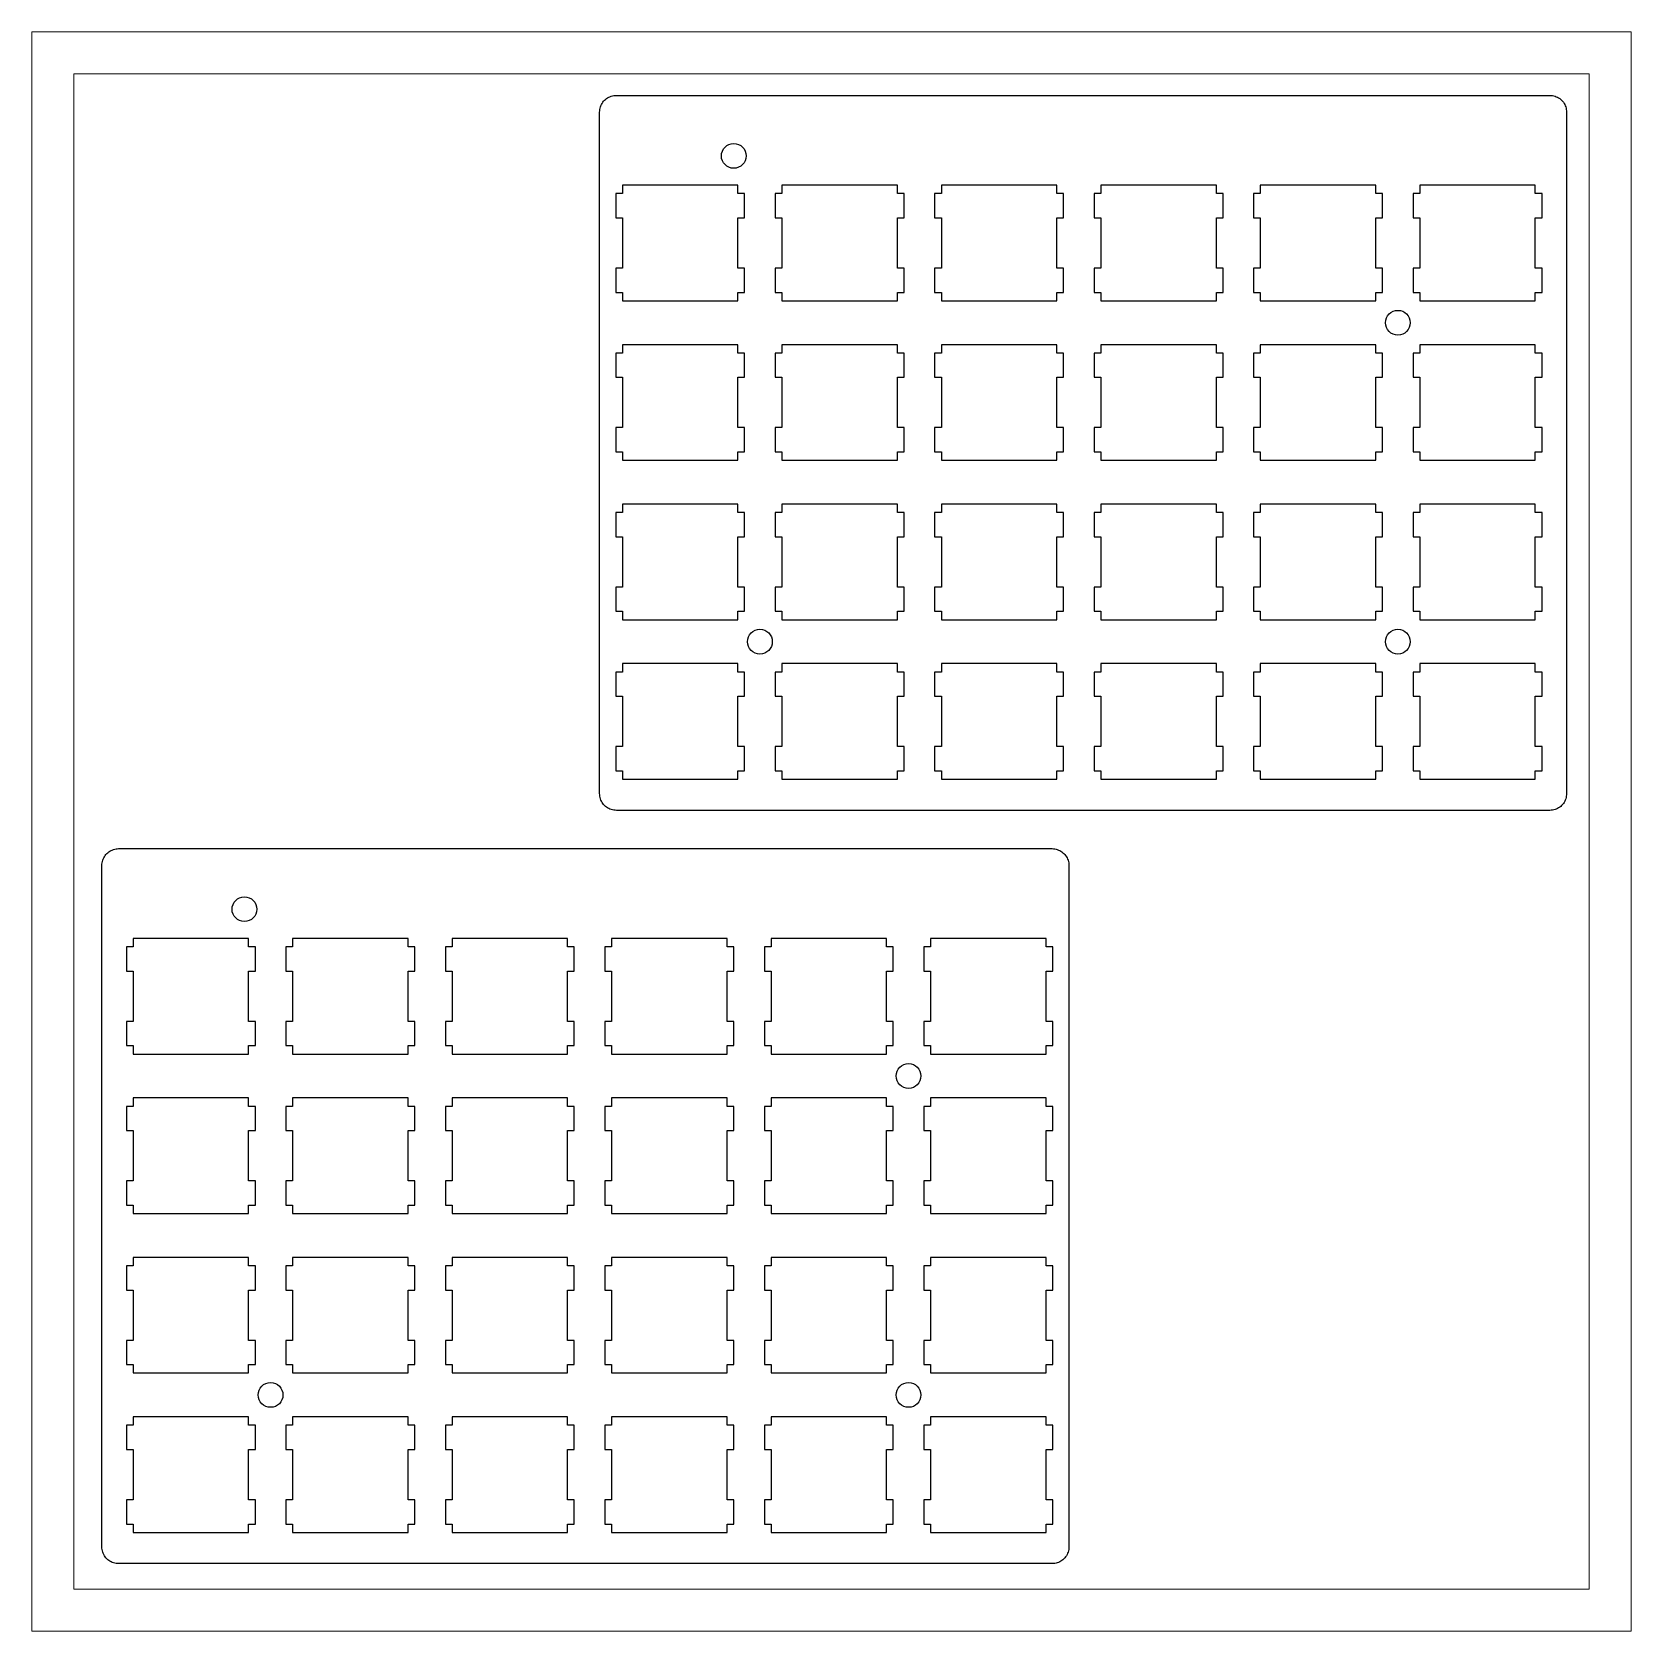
# Model space of a CAD drawing. Header units: millimetres. Extents: x -5 to 186, y -5 to 186.
import ezdxf

# ---------------------------------------------------------------- set-up
doc = ezdxf.new("R2010")
doc.units = ezdxf.units.MM
doc.header["$MEASUREMENT"] = 0
doc.layers.get('0').update_dxf_attribs({"color": 30, "lineweight": 0, "true_color": 0xf6921e})
doc.layers.add('Cutting lines', color=5, linetype='Continuous')

msp = doc.modelspace()

# ---------------------------------------------------------------- linework, layer by layer
at = {"lineweight": 0}
for points in [[(-5, -5), (186, -5), (186, 186), (-5, 186)], [(0, 0), (181, 0), (181, 181), (0, 181)]]:
    msp.add_lwpolyline(points, close=True, dxfattribs=at)
at = {"layer": 'Cutting lines', "color": 5}
for p, q in [((63.18, 177.6), (63.28, 177.72)), ((63.28, 177.72), (63.39, 177.84)), ((63.39, 177.84), (63.5, 177.94)), ((63.5, 177.94), (63.62, 178.04)), ((63.62, 178.04), (63.75, 178.13)), ((63.75, 178.13), (63.89, 178.2)), ((63.89, 178.2), (64.03, 178.27)), ((64.03, 178.27), (64.18, 178.33)), ((64.18, 178.33), (64.33, 178.37)), ((64.33, 178.37), (64.49, 178.4)), ((64.49, 178.4), (64.64, 178.42)), ((64.64, 178.42), (64.8, 178.42)), ((64.8, 178.42), (176.3, 178.42)), ((176.3, 178.42), (176.46, 178.42)), ((176.46, 178.42), (176.61, 178.4)), ((176.61, 178.4), (176.77, 178.37)), ((176.77, 178.37), (176.92, 178.33)), ((176.92, 178.33), (177.06, 178.27)), ((177.06, 178.27), (177.21, 178.2)), ((177.21, 178.2), (177.34, 178.13)), ((177.34, 178.13), (177.48, 178.04)), ((177.48, 178.04), (177.6, 177.94)), ((177.6, 177.94), (177.71, 177.84)), ((177.71, 177.84), (177.82, 177.72)), ((177.82, 177.72), (177.92, 177.6)), ((62.8, 176.42), (62.81, 176.58)), ((62.8, 95.02), (62.8, 176.42)), ((62.81, 176.58), (62.82, 176.74)), ((62.82, 176.74), (62.85, 176.89)), ((62.85, 176.89), (62.9, 177.04)), ((62.9, 177.04), (62.95, 177.19)), ((62.95, 177.19), (63.02, 177.33)), ((63.02, 177.33), (63.09, 177.47)), ((63.09, 177.47), (63.18, 177.6)), ((177.92, 177.6), (178, 177.47)), ((178, 177.47), (178.08, 177.33)), ((178.08, 177.33), (178.15, 177.19)), ((178.15, 177.19), (178.2, 177.04)), ((178.2, 177.04), (178.24, 176.89)), ((178.24, 176.89), (178.27, 176.74)), ((178.27, 176.74), (178.29, 176.58)), ((178.29, 176.58), (178.3, 176.42)), ((178.3, 176.42), (178.3, 95.02)), ((65.52, 166.7), (64.72, 166.7)), ((64.72, 166.7), (64.72, 163.8)), ((65.52, 167.7), (65.52, 166.7)), ((79.33, 167.7), (65.52, 167.7)), ((79.33, 166.7), (79.33, 167.7)), ((80.12, 166.7), (79.33, 166.7)), ((80.12, 163.8), (80.12, 166.7)), ((84.57, 166.7), (83.77, 166.7)), ((83.77, 166.7), (83.77, 163.8)), ((84.57, 167.7), (84.57, 166.7)), ((98.37, 167.7), (84.57, 167.7)), ((98.37, 166.7), (98.37, 167.7)), ((99.17, 166.7), (98.37, 166.7)), ((99.17, 163.8), (99.17, 166.7)), ((103.62, 166.7), (102.82, 166.7)), ((102.82, 166.7), (102.82, 163.8)), ((103.62, 167.7), (103.62, 166.7)), ((117.42, 167.7), (103.62, 167.7)), ((117.42, 166.7), (117.42, 167.7)), ((118.22, 166.7), (117.42, 166.7)), ((118.22, 163.8), (118.22, 166.7)), ((122.67, 166.7), (121.87, 166.7)), ((121.87, 166.7), (121.87, 163.8)), ((122.67, 167.7), (122.67, 166.7)), ((136.47, 167.7), (122.67, 167.7)), ((136.47, 166.7), (136.47, 167.7)), ((137.27, 166.7), (136.47, 166.7)), ((137.27, 163.8), (137.27, 166.7)), ((141.72, 166.7), (140.92, 166.7)), ((140.92, 166.7), (140.92, 163.8)), ((141.72, 167.7), (141.72, 166.7)), ((155.52, 167.7), (141.72, 167.7)), ((155.52, 166.7), (155.52, 167.7)), ((156.32, 166.7), (155.52, 166.7)), ((156.32, 163.8), (156.32, 166.7)), ((160.77, 166.7), (159.97, 166.7)), ((159.97, 166.7), (159.97, 163.8)), ((160.77, 167.7), (160.77, 166.7)), ((174.57, 167.7), (160.77, 167.7)), ((174.57, 166.7), (174.57, 167.7)), ((175.37, 166.7), (174.57, 166.7)), ((175.37, 163.8), (175.37, 166.7)), ((64.72, 163.8), (65.52, 163.8)), ((65.52, 163.8), (65.52, 157.8)), ((79.33, 157.8), (79.33, 163.8)), ((79.33, 163.8), (80.12, 163.8)), ((83.77, 163.8), (84.57, 163.8)), ((84.57, 163.8), (84.57, 157.8)), ((98.37, 157.8), (98.37, 163.8)), ((98.37, 163.8), (99.17, 163.8)), ((102.82, 163.8), (103.62, 163.8)), ((103.62, 163.8), (103.62, 157.8)), ((117.42, 157.8), (117.42, 163.8)), ((117.42, 163.8), (118.22, 163.8)), ((121.87, 163.8), (122.67, 163.8)), ((122.67, 163.8), (122.67, 157.8)), ((136.47, 157.8), (136.47, 163.8)), ((136.47, 163.8), (137.27, 163.8)), ((140.92, 163.8), (141.72, 163.8)), ((141.72, 163.8), (141.72, 157.8)), ((155.52, 157.8), (155.52, 163.8)), ((155.52, 163.8), (156.32, 163.8)), ((159.97, 163.8), (160.77, 163.8)), ((160.77, 163.8), (160.77, 157.8)), ((174.57, 157.8), (174.57, 163.8)), ((174.57, 163.8), (175.37, 163.8)), ((65.52, 157.8), (64.72, 157.8)), ((64.72, 157.8), (64.72, 154.9)), ((80.12, 157.8), (79.33, 157.8)), ((80.12, 154.9), (80.12, 157.8)), ((84.57, 157.8), (83.77, 157.8)), ((83.77, 157.8), (83.77, 154.9)), ((99.17, 157.8), (98.37, 157.8)), ((99.17, 154.9), (99.17, 157.8)), ((103.62, 157.8), (102.82, 157.8)), ((102.82, 157.8), (102.82, 154.9)), ((118.22, 157.8), (117.42, 157.8)), ((118.22, 154.9), (118.22, 157.8)), ((122.67, 157.8), (121.87, 157.8)), ((121.87, 157.8), (121.87, 154.9)), ((137.27, 157.8), (136.47, 157.8)), ((137.27, 154.9), (137.27, 157.8)), ((141.72, 157.8), (140.92, 157.8)), ((140.92, 157.8), (140.92, 154.9)), ((156.32, 157.8), (155.52, 157.8)), ((156.32, 154.9), (156.32, 157.8)), ((160.77, 157.8), (159.97, 157.8)), ((159.97, 157.8), (159.97, 154.9)), ((175.37, 157.8), (174.57, 157.8)), ((175.37, 154.9), (175.37, 157.8)), ((64.72, 154.9), (65.52, 154.9)), ((65.52, 154.9), (65.52, 153.9)), ((79.33, 153.9), (79.33, 154.9)), ((79.33, 154.9), (80.12, 154.9)), ((83.77, 154.9), (84.57, 154.9)), ((84.57, 154.9), (84.57, 153.9)), ((98.37, 153.9), (98.37, 154.9)), ((98.37, 154.9), (99.17, 154.9)), ((102.82, 154.9), (103.62, 154.9)), ((103.62, 154.9), (103.62, 153.9)), ((117.42, 153.9), (117.42, 154.9)), ((117.42, 154.9), (118.22, 154.9)), ((121.87, 154.9), (122.67, 154.9)), ((122.67, 154.9), (122.67, 153.9)), ((136.47, 153.9), (136.47, 154.9)), ((136.47, 154.9), (137.27, 154.9)), ((140.92, 154.9), (141.72, 154.9)), ((141.72, 154.9), (141.72, 153.9)), ((155.52, 153.9), (155.52, 154.9)), ((155.52, 154.9), (156.32, 154.9)), ((159.97, 154.9), (160.77, 154.9)), ((160.77, 154.9), (160.77, 153.9)), ((174.57, 153.9), (174.57, 154.9)), ((174.57, 154.9), (175.37, 154.9)), ((65.52, 153.9), (79.33, 153.9)), ((84.57, 153.9), (98.37, 153.9)), ((103.62, 153.9), (117.42, 153.9)), ((122.67, 153.9), (136.47, 153.9)), ((141.72, 153.9), (155.52, 153.9)), ((160.77, 153.9), (174.57, 153.9)), ((65.52, 147.65), (64.72, 147.65)), ((64.72, 147.65), (64.72, 144.75)), ((65.52, 148.65), (65.52, 147.65)), ((79.33, 148.65), (65.52, 148.65)), ((79.33, 147.65), (79.33, 148.65)), ((80.12, 147.65), (79.33, 147.65)), ((80.12, 144.75), (80.12, 147.65)), ((84.57, 147.65), (83.77, 147.65)), ((83.77, 147.65), (83.77, 144.75)), ((84.57, 148.65), (84.57, 147.65)), ((98.37, 148.65), (84.57, 148.65)), ((98.37, 147.65), (98.37, 148.65)), ((99.17, 147.65), (98.37, 147.65)), ((99.17, 144.75), (99.17, 147.65)), ((103.62, 147.65), (102.82, 147.65)), ((102.82, 147.65), (102.82, 144.75)), ((103.62, 148.65), (103.62, 147.65)), ((117.42, 148.65), (103.62, 148.65)), ((117.42, 147.65), (117.42, 148.65)), ((118.22, 147.65), (117.42, 147.65)), ((118.22, 144.75), (118.22, 147.65)), ((122.67, 147.65), (121.87, 147.65)), ((121.87, 147.65), (121.87, 144.75)), ((122.67, 148.65), (122.67, 147.65)), ((136.47, 148.65), (122.67, 148.65)), ((136.47, 147.65), (136.47, 148.65)), ((137.27, 147.65), (136.47, 147.65)), ((137.27, 144.75), (137.27, 147.65)), ((141.72, 147.65), (140.92, 147.65)), ((140.92, 147.65), (140.92, 144.75)), ((141.72, 148.65), (141.72, 147.65)), ((155.52, 148.65), (141.72, 148.65)), ((155.52, 147.65), (155.52, 148.65)), ((156.32, 147.65), (155.52, 147.65)), ((156.32, 144.75), (156.32, 147.65)), ((160.77, 147.65), (159.97, 147.65)), ((159.97, 147.65), (159.97, 144.75)), ((160.77, 148.65), (160.77, 147.65)), ((174.57, 148.65), (160.77, 148.65)), ((174.57, 147.65), (174.57, 148.65)), ((175.37, 147.65), (174.57, 147.65)), ((175.37, 144.75), (175.37, 147.65)), ((64.72, 144.75), (65.52, 144.75)), ((65.52, 144.75), (65.52, 138.75)), ((79.33, 138.75), (79.33, 144.75)), ((79.33, 144.75), (80.12, 144.75)), ((83.77, 144.75), (84.57, 144.75)), ((84.57, 144.75), (84.57, 138.75)), ((98.37, 138.75), (98.37, 144.75)), ((98.37, 144.75), (99.17, 144.75)), ((102.82, 144.75), (103.62, 144.75)), ((103.62, 144.75), (103.62, 138.75)), ((117.42, 138.75), (117.42, 144.75)), ((117.42, 144.75), (118.22, 144.75)), ((121.87, 144.75), (122.67, 144.75)), ((122.67, 144.75), (122.67, 138.75)), ((136.47, 138.75), (136.47, 144.75)), ((136.47, 144.75), (137.27, 144.75)), ((140.92, 144.75), (141.72, 144.75)), ((141.72, 144.75), (141.72, 138.75)), ((155.52, 138.75), (155.52, 144.75)), ((155.52, 144.75), (156.32, 144.75)), ((159.97, 144.75), (160.77, 144.75)), ((160.77, 144.75), (160.77, 138.75)), ((174.57, 138.75), (174.57, 144.75)), ((174.57, 144.75), (175.37, 144.75)), ((65.52, 138.75), (64.72, 138.75)), ((64.72, 138.75), (64.72, 135.85)), ((80.12, 138.75), (79.33, 138.75)), ((80.12, 135.85), (80.12, 138.75)), ((84.57, 138.75), (83.77, 138.75)), ((83.77, 138.75), (83.77, 135.85)), ((99.17, 138.75), (98.37, 138.75)), ((99.17, 135.85), (99.17, 138.75)), ((103.62, 138.75), (102.82, 138.75)), ((102.82, 138.75), (102.82, 135.85)), ((118.22, 138.75), (117.42, 138.75)), ((118.22, 135.85), (118.22, 138.75)), ((122.67, 138.75), (121.87, 138.75)), ((121.87, 138.75), (121.87, 135.85)), ((137.27, 138.75), (136.47, 138.75)), ((137.27, 135.85), (137.27, 138.75)), ((141.72, 138.75), (140.92, 138.75)), ((140.92, 138.75), (140.92, 135.85)), ((156.32, 138.75), (155.52, 138.75)), ((156.32, 135.85), (156.32, 138.75)), ((160.77, 138.75), (159.97, 138.75)), ((159.97, 138.75), (159.97, 135.85)), ((175.37, 138.75), (174.57, 138.75)), ((175.37, 135.85), (175.37, 138.75)), ((64.72, 135.85), (65.52, 135.85)), ((65.52, 135.85), (65.52, 134.85)), ((79.33, 134.85), (79.33, 135.85)), ((79.33, 135.85), (80.12, 135.85)), ((83.77, 135.85), (84.57, 135.85)), ((84.57, 135.85), (84.57, 134.85)), ((98.37, 134.85), (98.37, 135.85)), ((98.37, 135.85), (99.17, 135.85)), ((102.82, 135.85), (103.62, 135.85)), ((103.62, 135.85), (103.62, 134.85)), ((117.42, 134.85), (117.42, 135.85)), ((117.42, 135.85), (118.22, 135.85)), ((121.87, 135.85), (122.67, 135.85)), ((122.67, 135.85), (122.67, 134.85)), ((136.47, 134.85), (136.47, 135.85)), ((136.47, 135.85), (137.27, 135.85)), ((140.92, 135.85), (141.72, 135.85)), ((141.72, 135.85), (141.72, 134.85)), ((155.52, 134.85), (155.52, 135.85)), ((155.52, 135.85), (156.32, 135.85)), ((159.97, 135.85), (160.77, 135.85)), ((160.77, 135.85), (160.77, 134.85)), ((174.57, 134.85), (174.57, 135.85)), ((174.57, 135.85), (175.37, 135.85)), ((65.52, 134.85), (79.33, 134.85)), ((84.57, 134.85), (98.37, 134.85)), ((103.62, 134.85), (117.42, 134.85)), ((122.67, 134.85), (136.47, 134.85)), ((141.72, 134.85), (155.52, 134.85)), ((160.77, 134.85), (174.57, 134.85)), ((65.52, 128.6), (64.72, 128.6)), ((64.72, 128.6), (64.72, 125.7)), ((65.52, 129.6), (65.52, 128.6)), ((79.33, 129.6), (65.52, 129.6)), ((79.33, 128.6), (79.33, 129.6)), ((80.12, 128.6), (79.33, 128.6)), ((80.12, 125.7), (80.12, 128.6)), ((84.57, 128.6), (83.77, 128.6)), ((83.77, 128.6), (83.77, 125.7)), ((84.57, 129.6), (84.57, 128.6)), ((98.37, 129.6), (84.57, 129.6)), ((98.37, 128.6), (98.37, 129.6)), ((99.17, 128.6), (98.37, 128.6)), ((99.17, 125.7), (99.17, 128.6)), ((103.62, 128.6), (102.82, 128.6)), ((102.82, 128.6), (102.82, 125.7)), ((103.62, 129.6), (103.62, 128.6)), ((117.42, 129.6), (103.62, 129.6)), ((117.42, 128.6), (117.42, 129.6)), ((118.22, 128.6), (117.42, 128.6)), ((118.22, 125.7), (118.22, 128.6)), ((122.67, 128.6), (121.87, 128.6)), ((121.87, 128.6), (121.87, 125.7)), ((122.67, 129.6), (122.67, 128.6)), ((136.47, 129.6), (122.67, 129.6)), ((136.47, 128.6), (136.47, 129.6)), ((137.27, 128.6), (136.47, 128.6)), ((137.27, 125.7), (137.27, 128.6)), ((141.72, 128.6), (140.92, 128.6)), ((140.92, 128.6), (140.92, 125.7)), ((141.72, 129.6), (141.72, 128.6)), ((155.52, 129.6), (141.72, 129.6)), ((155.52, 128.6), (155.52, 129.6)), ((156.32, 128.6), (155.52, 128.6)), ((156.32, 125.7), (156.32, 128.6)), ((160.77, 128.6), (159.97, 128.6)), ((159.97, 128.6), (159.97, 125.7)), ((160.77, 129.6), (160.77, 128.6)), ((174.57, 129.6), (160.77, 129.6)), ((174.57, 128.6), (174.57, 129.6)), ((175.37, 128.6), (174.57, 128.6)), ((175.37, 125.7), (175.37, 128.6)), ((64.72, 125.7), (65.52, 125.7)), ((65.52, 125.7), (65.52, 119.7)), ((79.33, 119.7), (79.33, 125.7)), ((79.33, 125.7), (80.12, 125.7)), ((83.77, 125.7), (84.57, 125.7)), ((84.57, 125.7), (84.57, 119.7)), ((98.37, 119.7), (98.37, 125.7)), ((98.37, 125.7), (99.17, 125.7)), ((102.82, 125.7), (103.62, 125.7)), ((103.62, 125.7), (103.62, 119.7)), ((117.42, 119.7), (117.42, 125.7)), ((117.42, 125.7), (118.22, 125.7)), ((121.87, 125.7), (122.67, 125.7)), ((122.67, 125.7), (122.67, 119.7)), ((136.47, 119.7), (136.47, 125.7)), ((136.47, 125.7), (137.27, 125.7)), ((140.92, 125.7), (141.72, 125.7)), ((141.72, 125.7), (141.72, 119.7)), ((155.52, 119.7), (155.52, 125.7)), ((155.52, 125.7), (156.32, 125.7)), ((159.97, 125.7), (160.77, 125.7)), ((160.77, 125.7), (160.77, 119.7)), ((174.57, 119.7), (174.57, 125.7)), ((174.57, 125.7), (175.37, 125.7)), ((65.52, 119.7), (64.72, 119.7)), ((64.72, 119.7), (64.72, 116.8)), ((80.12, 119.7), (79.33, 119.7)), ((80.12, 116.8), (80.12, 119.7)), ((84.57, 119.7), (83.77, 119.7)), ((83.77, 119.7), (83.77, 116.8)), ((99.17, 119.7), (98.37, 119.7)), ((99.17, 116.8), (99.17, 119.7)), ((103.62, 119.7), (102.82, 119.7)), ((102.82, 119.7), (102.82, 116.8)), ((118.22, 119.7), (117.42, 119.7)), ((118.22, 116.8), (118.22, 119.7)), ((122.67, 119.7), (121.87, 119.7)), ((121.87, 119.7), (121.87, 116.8)), ((137.27, 119.7), (136.47, 119.7)), ((137.27, 116.8), (137.27, 119.7)), ((141.72, 119.7), (140.92, 119.7)), ((140.92, 119.7), (140.92, 116.8)), ((156.32, 119.7), (155.52, 119.7)), ((156.32, 116.8), (156.32, 119.7)), ((160.77, 119.7), (159.97, 119.7)), ((159.97, 119.7), (159.97, 116.8)), ((175.37, 119.7), (174.57, 119.7)), ((175.37, 116.8), (175.37, 119.7)), ((64.72, 116.8), (65.52, 116.8)), ((65.52, 116.8), (65.52, 115.8)), ((79.33, 115.8), (79.33, 116.8)), ((79.33, 116.8), (80.12, 116.8)), ((83.77, 116.8), (84.57, 116.8)), ((84.57, 116.8), (84.57, 115.8)), ((98.37, 115.8), (98.37, 116.8)), ((98.37, 116.8), (99.17, 116.8)), ((102.82, 116.8), (103.62, 116.8)), ((103.62, 116.8), (103.62, 115.8)), ((117.42, 115.8), (117.42, 116.8)), ((117.42, 116.8), (118.22, 116.8)), ((121.87, 116.8), (122.67, 116.8)), ((122.67, 116.8), (122.67, 115.8)), ((136.47, 115.8), (136.47, 116.8)), ((136.47, 116.8), (137.27, 116.8)), ((140.92, 116.8), (141.72, 116.8)), ((141.72, 116.8), (141.72, 115.8)), ((155.52, 115.8), (155.52, 116.8)), ((155.52, 116.8), (156.32, 116.8)), ((159.97, 116.8), (160.77, 116.8)), ((160.77, 116.8), (160.77, 115.8)), ((174.57, 115.8), (174.57, 116.8)), ((174.57, 116.8), (175.37, 116.8)), ((65.52, 115.8), (79.33, 115.8)), ((84.57, 115.8), (98.37, 115.8)), ((103.62, 115.8), (117.42, 115.8)), ((122.67, 115.8), (136.47, 115.8)), ((141.72, 115.8), (155.52, 115.8)), ((160.77, 115.8), (174.57, 115.8)), ((65.52, 109.55), (64.72, 109.55)), ((64.72, 109.55), (64.72, 106.65)), ((65.52, 110.55), (65.52, 109.55)), ((79.33, 110.55), (65.52, 110.55)), ((79.33, 109.55), (79.33, 110.55)), ((80.12, 109.55), (79.33, 109.55)), ((80.12, 106.65), (80.12, 109.55)), ((84.57, 109.55), (83.77, 109.55)), ((83.77, 109.55), (83.77, 106.65)), ((84.57, 110.55), (84.57, 109.55)), ((98.37, 110.55), (84.57, 110.55)), ((98.37, 109.55), (98.37, 110.55)), ((99.17, 109.55), (98.37, 109.55)), ((99.17, 106.65), (99.17, 109.55)), ((103.62, 109.55), (102.82, 109.55)), ((102.82, 109.55), (102.82, 106.65)), ((103.62, 110.55), (103.62, 109.55)), ((117.42, 110.55), (103.62, 110.55)), ((117.42, 109.55), (117.42, 110.55)), ((118.22, 109.55), (117.42, 109.55)), ((118.22, 106.65), (118.22, 109.55)), ((122.67, 109.55), (121.87, 109.55)), ((121.87, 109.55), (121.87, 106.65)), ((122.67, 110.55), (122.67, 109.55)), ((136.47, 110.55), (122.67, 110.55)), ((136.47, 109.55), (136.47, 110.55)), ((137.27, 109.55), (136.47, 109.55)), ((137.27, 106.65), (137.27, 109.55)), ((141.72, 109.55), (140.92, 109.55)), ((140.92, 109.55), (140.92, 106.65)), ((141.72, 110.55), (141.72, 109.55)), ((155.52, 110.55), (141.72, 110.55)), ((155.52, 109.55), (155.52, 110.55)), ((156.32, 109.55), (155.52, 109.55)), ((156.32, 106.65), (156.32, 109.55)), ((160.77, 109.55), (159.97, 109.55)), ((159.97, 109.55), (159.97, 106.65)), ((160.77, 110.55), (160.77, 109.55)), ((174.57, 110.55), (160.77, 110.55)), ((174.57, 109.55), (174.57, 110.55)), ((175.37, 109.55), (174.57, 109.55)), ((175.37, 106.65), (175.37, 109.55)), ((64.72, 106.65), (65.52, 106.65)), ((65.52, 106.65), (65.52, 100.65)), ((79.33, 100.65), (79.33, 106.65)), ((79.33, 106.65), (80.12, 106.65)), ((83.77, 106.65), (84.57, 106.65)), ((84.57, 106.65), (84.57, 100.65)), ((98.37, 100.65), (98.37, 106.65)), ((98.37, 106.65), (99.17, 106.65)), ((102.82, 106.65), (103.62, 106.65)), ((103.62, 106.65), (103.62, 100.65)), ((117.42, 100.65), (117.42, 106.65)), ((117.42, 106.65), (118.22, 106.65)), ((121.87, 106.65), (122.67, 106.65)), ((122.67, 106.65), (122.67, 100.65)), ((136.47, 100.65), (136.47, 106.65)), ((136.47, 106.65), (137.27, 106.65)), ((140.92, 106.65), (141.72, 106.65)), ((141.72, 106.65), (141.72, 100.65)), ((155.52, 100.65), (155.52, 106.65)), ((155.52, 106.65), (156.32, 106.65)), ((159.97, 106.65), (160.77, 106.65)), ((160.77, 106.65), (160.77, 100.65)), ((174.57, 100.65), (174.57, 106.65)), ((174.57, 106.65), (175.37, 106.65)), ((65.52, 100.65), (64.72, 100.65)), ((64.72, 100.65), (64.72, 97.75)), ((80.12, 100.65), (79.33, 100.65)), ((80.12, 97.75), (80.12, 100.65)), ((84.57, 100.65), (83.77, 100.65)), ((83.77, 100.65), (83.77, 97.75)), ((99.17, 100.65), (98.37, 100.65)), ((99.17, 97.75), (99.17, 100.65)), ((103.62, 100.65), (102.82, 100.65)), ((102.82, 100.65), (102.82, 97.75)), ((118.22, 100.65), (117.42, 100.65)), ((118.22, 97.75), (118.22, 100.65)), ((122.67, 100.65), (121.87, 100.65)), ((121.87, 100.65), (121.87, 97.75)), ((137.27, 100.65), (136.47, 100.65)), ((137.27, 97.75), (137.27, 100.65)), ((141.72, 100.65), (140.92, 100.65)), ((140.92, 100.65), (140.92, 97.75)), ((156.32, 100.65), (155.52, 100.65)), ((156.32, 97.75), (156.32, 100.65)), ((160.77, 100.65), (159.97, 100.65)), ((159.97, 100.65), (159.97, 97.75)), ((175.37, 100.65), (174.57, 100.65)), ((175.37, 97.75), (175.37, 100.65)), ((64.72, 97.75), (65.52, 97.75)), ((65.52, 97.75), (65.52, 96.75)), ((79.33, 96.75), (79.33, 97.75)), ((79.33, 97.75), (80.12, 97.75)), ((83.77, 97.75), (84.57, 97.75)), ((84.57, 97.75), (84.57, 96.75)), ((98.37, 96.75), (98.37, 97.75)), ((98.37, 97.75), (99.17, 97.75)), ((102.82, 97.75), (103.62, 97.75)), ((103.62, 97.75), (103.62, 96.75)), ((117.42, 96.75), (117.42, 97.75)), ((117.42, 97.75), (118.22, 97.75)), ((121.87, 97.75), (122.67, 97.75)), ((122.67, 97.75), (122.67, 96.75)), ((136.47, 96.75), (136.47, 97.75)), ((136.47, 97.75), (137.27, 97.75)), ((140.92, 97.75), (141.72, 97.75)), ((141.72, 97.75), (141.72, 96.75)), ((155.52, 96.75), (155.52, 97.75)), ((155.52, 97.75), (156.32, 97.75)), ((159.97, 97.75), (160.77, 97.75)), ((160.77, 97.75), (160.77, 96.75)), ((174.57, 96.75), (174.57, 97.75)), ((174.57, 97.75), (175.37, 97.75)), ((65.52, 96.75), (79.33, 96.75)), ((84.57, 96.75), (98.37, 96.75)), ((103.62, 96.75), (117.42, 96.75)), ((122.67, 96.75), (136.47, 96.75)), ((141.72, 96.75), (155.52, 96.75)), ((160.77, 96.75), (174.57, 96.75)), ((62.81, 94.86), (62.8, 95.02)), ((62.82, 94.71), (62.81, 94.86)), ((62.85, 94.55), (62.82, 94.71)), ((62.9, 94.4), (62.85, 94.55)), ((62.95, 94.26), (62.9, 94.4)), ((63.02, 94.11), (62.95, 94.26)), ((63.09, 93.98), (63.02, 94.11)), ((63.18, 93.85), (63.09, 93.98)), ((63.28, 93.72), (63.18, 93.85)), ((63.39, 93.61), (63.28, 93.72)), ((63.5, 93.5), (63.39, 93.61)), ((177.71, 93.61), (177.6, 93.5)), ((177.82, 93.72), (177.71, 93.61)), ((177.92, 93.85), (177.82, 93.72)), ((178, 93.98), (177.92, 93.85)), ((178.08, 94.11), (178, 93.98)), ((178.15, 94.26), (178.08, 94.11)), ((178.2, 94.4), (178.15, 94.26)), ((178.24, 94.55), (178.2, 94.4)), ((178.27, 94.71), (178.24, 94.55)), ((178.29, 94.86), (178.27, 94.71)), ((178.3, 95.02), (178.29, 94.86)), ((63.62, 93.4), (63.5, 93.5)), ((63.75, 93.32), (63.62, 93.4)), ((63.89, 93.24), (63.75, 93.32)), ((64.03, 93.17), (63.89, 93.24)), ((64.18, 93.12), (64.03, 93.17)), ((64.33, 93.08), (64.18, 93.12)), ((64.49, 93.05), (64.33, 93.08)), ((64.64, 93.03), (64.49, 93.05)), ((64.8, 93.02), (64.64, 93.03)), ((176.3, 93.02), (64.8, 93.02)), ((176.46, 93.03), (176.3, 93.02)), ((176.61, 93.05), (176.46, 93.03)), ((176.77, 93.08), (176.61, 93.05)), ((176.92, 93.12), (176.77, 93.08)), ((177.06, 93.17), (176.92, 93.12)), ((177.21, 93.24), (177.06, 93.17)), ((177.34, 93.32), (177.21, 93.24)), ((177.48, 93.4), (177.34, 93.32)), ((177.6, 93.5), (177.48, 93.4)), ((3.94, 87.86), (4.05, 87.97)), ((4.05, 87.97), (4.18, 88.06)), ((4.18, 88.06), (4.31, 88.15)), ((4.31, 88.15), (4.44, 88.23)), ((4.44, 88.23), (4.59, 88.29)), ((4.59, 88.29), (4.73, 88.35)), ((4.73, 88.35), (4.88, 88.39)), ((4.88, 88.39), (5.04, 88.42)), ((5.04, 88.42), (5.19, 88.44)), ((5.19, 88.44), (5.35, 88.45)), ((5.35, 88.45), (116.85, 88.45)), ((116.85, 88.45), (117.01, 88.44)), ((117.01, 88.44), (117.17, 88.42)), ((117.17, 88.42), (117.32, 88.39)), ((117.32, 88.39), (117.47, 88.35)), ((117.47, 88.35), (117.62, 88.29)), ((117.62, 88.29), (117.76, 88.23)), ((117.76, 88.23), (117.9, 88.15)), ((117.9, 88.15), (118.03, 88.06)), ((118.03, 88.06), (118.15, 87.97)), ((118.15, 87.97), (118.27, 87.86)), ((3.35, 86.45), (3.36, 86.6)), ((3.35, 5.04), (3.35, 86.45)), ((3.36, 86.6), (3.38, 86.76)), ((3.38, 86.76), (3.41, 86.91)), ((3.41, 86.91), (3.45, 87.06)), ((3.45, 87.06), (3.5, 87.21)), ((3.5, 87.21), (3.57, 87.35)), ((3.57, 87.35), (3.65, 87.49)), ((3.65, 87.49), (3.73, 87.62)), ((3.73, 87.62), (3.83, 87.74)), ((3.83, 87.74), (3.94, 87.86)), ((118.27, 87.86), (118.37, 87.74)), ((118.37, 87.74), (118.47, 87.62)), ((118.47, 87.62), (118.56, 87.49)), ((118.56, 87.49), (118.63, 87.35)), ((118.63, 87.35), (118.7, 87.21)), ((118.7, 87.21), (118.75, 87.06)), ((118.75, 87.06), (118.8, 86.91)), ((118.8, 86.91), (118.83, 86.76)), ((118.83, 86.76), (118.85, 86.6)), ((118.85, 86.6), (118.85, 86.45)), ((118.85, 86.45), (118.85, 5.04)), ((7.08, 76.72), (6.28, 76.72)), ((6.28, 76.72), (6.28, 73.82)), ((7.08, 77.72), (7.08, 76.72)), ((20.88, 77.72), (7.08, 77.72)), ((20.88, 76.72), (20.88, 77.72)), ((21.68, 76.72), (20.88, 76.72)), ((21.68, 73.82), (21.68, 76.72)), ((26.13, 76.72), (25.33, 76.72)), ((25.33, 76.72), (25.33, 73.82)), ((26.13, 77.72), (26.13, 76.72)), ((39.93, 77.72), (26.13, 77.72)), ((39.93, 76.72), (39.93, 77.72)), ((40.73, 76.72), (39.93, 76.72)), ((40.73, 73.82), (40.73, 76.72)), ((45.18, 76.72), (44.38, 76.72)), ((44.38, 76.72), (44.38, 73.82)), ((45.18, 77.72), (45.18, 76.72)), ((58.98, 77.72), (45.18, 77.72)), ((58.98, 76.72), (58.98, 77.72)), ((59.78, 76.72), (58.98, 76.72)), ((59.78, 73.82), (59.78, 76.72)), ((64.23, 76.72), (63.43, 76.72)), ((63.43, 76.72), (63.43, 73.82)), ((64.23, 77.72), (64.23, 76.72)), ((78.03, 77.72), (64.23, 77.72)), ((78.03, 76.72), (78.03, 77.72)), ((78.83, 76.72), (78.03, 76.72)), ((78.83, 73.82), (78.83, 76.72)), ((83.28, 76.72), (82.48, 76.72)), ((82.48, 76.72), (82.48, 73.82)), ((83.28, 77.72), (83.28, 76.72)), ((97.08, 77.72), (83.28, 77.72)), ((97.08, 76.72), (97.08, 77.72)), ((97.88, 76.72), (97.08, 76.72)), ((97.88, 73.82), (97.88, 76.72)), ((102.33, 76.72), (101.53, 76.72)), ((101.53, 76.72), (101.53, 73.82)), ((102.33, 77.72), (102.33, 76.72)), ((116.13, 77.72), (102.33, 77.72)), ((116.13, 76.72), (116.13, 77.72)), ((116.93, 76.72), (116.13, 76.72)), ((116.93, 73.82), (116.93, 76.72)), ((6.28, 73.82), (7.08, 73.82)), ((7.08, 73.82), (7.08, 67.82)), ((20.88, 67.82), (20.88, 73.82)), ((20.88, 73.82), (21.68, 73.82)), ((25.33, 73.82), (26.13, 73.82)), ((26.13, 73.82), (26.13, 67.82)), ((39.93, 67.82), (39.93, 73.82)), ((39.93, 73.82), (40.73, 73.82)), ((44.38, 73.82), (45.18, 73.82)), ((45.18, 73.82), (45.18, 67.82)), ((58.98, 67.82), (58.98, 73.82)), ((58.98, 73.82), (59.78, 73.82)), ((63.43, 73.82), (64.23, 73.82)), ((64.23, 73.82), (64.23, 67.82)), ((78.03, 67.82), (78.03, 73.82)), ((78.03, 73.82), (78.83, 73.82)), ((82.48, 73.82), (83.28, 73.82)), ((83.28, 73.82), (83.28, 67.82)), ((97.08, 67.82), (97.08, 73.82)), ((97.08, 73.82), (97.88, 73.82)), ((101.53, 73.82), (102.33, 73.82)), ((102.33, 73.82), (102.33, 67.82)), ((116.13, 67.82), (116.13, 73.82)), ((116.13, 73.82), (116.93, 73.82)), ((7.08, 67.82), (6.28, 67.82)), ((6.28, 67.82), (6.28, 64.92)), ((21.68, 67.82), (20.88, 67.82)), ((21.68, 64.92), (21.68, 67.82)), ((26.13, 67.82), (25.33, 67.82)), ((25.33, 67.82), (25.33, 64.92)), ((40.73, 67.82), (39.93, 67.82)), ((40.73, 64.92), (40.73, 67.82)), ((45.18, 67.82), (44.38, 67.82)), ((44.38, 67.82), (44.38, 64.92)), ((59.78, 67.82), (58.98, 67.82)), ((59.78, 64.92), (59.78, 67.82)), ((64.23, 67.82), (63.43, 67.82)), ((63.43, 67.82), (63.43, 64.92)), ((78.83, 67.82), (78.03, 67.82)), ((78.83, 64.92), (78.83, 67.82)), ((83.28, 67.82), (82.48, 67.82)), ((82.48, 67.82), (82.48, 64.92)), ((97.88, 67.82), (97.08, 67.82)), ((97.88, 64.92), (97.88, 67.82)), ((102.33, 67.82), (101.53, 67.82)), ((101.53, 67.82), (101.53, 64.92)), ((116.93, 67.82), (116.13, 67.82)), ((116.93, 64.92), (116.93, 67.82)), ((6.28, 64.92), (7.08, 64.92)), ((7.08, 64.92), (7.08, 63.92)), ((7.08, 63.92), (20.88, 63.92)), ((20.88, 63.92), (20.88, 64.92)), ((20.88, 64.92), (21.68, 64.92)), ((25.33, 64.92), (26.13, 64.92)), ((26.13, 64.92), (26.13, 63.92)), ((26.13, 63.92), (39.93, 63.92)), ((39.93, 63.92), (39.93, 64.92)), ((39.93, 64.92), (40.73, 64.92)), ((44.38, 64.92), (45.18, 64.92)), ((45.18, 64.92), (45.18, 63.92)), ((45.18, 63.92), (58.98, 63.92)), ((58.98, 63.92), (58.98, 64.92)), ((58.98, 64.92), (59.78, 64.92)), ((63.43, 64.92), (64.23, 64.92)), ((64.23, 64.92), (64.23, 63.92)), ((64.23, 63.92), (78.03, 63.92)), ((78.03, 63.92), (78.03, 64.92)), ((78.03, 64.92), (78.83, 64.92)), ((82.48, 64.92), (83.28, 64.92)), ((83.28, 64.92), (83.28, 63.92)), ((83.28, 63.92), (97.08, 63.92)), ((97.08, 63.92), (97.08, 64.92)), ((97.08, 64.92), (97.88, 64.92)), ((101.53, 64.92), (102.33, 64.92)), ((102.33, 64.92), (102.33, 63.92)), ((102.33, 63.92), (116.13, 63.92)), ((116.13, 63.92), (116.13, 64.92)), ((116.13, 64.92), (116.93, 64.92)), ((7.08, 57.67), (6.28, 57.67)), ((6.28, 57.67), (6.28, 54.77)), ((7.08, 58.67), (7.08, 57.67)), ((20.88, 58.67), (7.08, 58.67)), ((20.88, 57.67), (20.88, 58.67)), ((21.68, 57.67), (20.88, 57.67)), ((21.68, 54.77), (21.68, 57.67)), ((26.13, 57.67), (25.33, 57.67)), ((25.33, 57.67), (25.33, 54.77)), ((26.13, 58.67), (26.13, 57.67)), ((39.93, 58.67), (26.13, 58.67)), ((39.93, 57.67), (39.93, 58.67)), ((40.73, 57.67), (39.93, 57.67)), ((40.73, 54.77), (40.73, 57.67)), ((45.18, 57.67), (44.38, 57.67)), ((44.38, 57.67), (44.38, 54.77)), ((45.18, 58.67), (45.18, 57.67)), ((58.98, 58.67), (45.18, 58.67)), ((58.98, 57.67), (58.98, 58.67)), ((59.78, 57.67), (58.98, 57.67)), ((59.78, 54.77), (59.78, 57.67)), ((64.23, 57.67), (63.43, 57.67)), ((63.43, 57.67), (63.43, 54.77)), ((64.23, 58.67), (64.23, 57.67)), ((78.03, 58.67), (64.23, 58.67)), ((78.03, 57.67), (78.03, 58.67)), ((78.83, 57.67), (78.03, 57.67)), ((78.83, 54.77), (78.83, 57.67)), ((83.28, 57.67), (82.48, 57.67)), ((82.48, 57.67), (82.48, 54.77)), ((83.28, 58.67), (83.28, 57.67)), ((97.08, 58.67), (83.28, 58.67)), ((97.08, 57.67), (97.08, 58.67)), ((97.88, 57.67), (97.08, 57.67)), ((97.88, 54.77), (97.88, 57.67)), ((102.33, 57.67), (101.53, 57.67)), ((101.53, 57.67), (101.53, 54.77)), ((102.33, 58.67), (102.33, 57.67)), ((116.13, 58.67), (102.33, 58.67)), ((116.13, 57.67), (116.13, 58.67)), ((116.93, 57.67), (116.13, 57.67)), ((116.93, 54.77), (116.93, 57.67)), ((6.28, 54.77), (7.08, 54.77)), ((7.08, 54.77), (7.08, 48.77)), ((20.88, 48.77), (20.88, 54.77)), ((20.88, 54.77), (21.68, 54.77)), ((25.33, 54.77), (26.13, 54.77)), ((26.13, 54.77), (26.13, 48.77)), ((39.93, 48.77), (39.93, 54.77)), ((39.93, 54.77), (40.73, 54.77)), ((44.38, 54.77), (45.18, 54.77)), ((45.18, 54.77), (45.18, 48.77)), ((58.98, 48.77), (58.98, 54.77)), ((58.98, 54.77), (59.78, 54.77)), ((63.43, 54.77), (64.23, 54.77)), ((64.23, 54.77), (64.23, 48.77)), ((78.03, 48.77), (78.03, 54.77)), ((78.03, 54.77), (78.83, 54.77)), ((82.48, 54.77), (83.28, 54.77)), ((83.28, 54.77), (83.28, 48.77)), ((97.08, 48.77), (97.08, 54.77)), ((97.08, 54.77), (97.88, 54.77)), ((101.53, 54.77), (102.33, 54.77)), ((102.33, 54.77), (102.33, 48.77)), ((116.13, 48.77), (116.13, 54.77)), ((116.13, 54.77), (116.93, 54.77)), ((7.08, 48.77), (6.28, 48.77)), ((6.28, 48.77), (6.28, 45.87)), ((21.68, 48.77), (20.88, 48.77)), ((21.68, 45.87), (21.68, 48.77)), ((26.13, 48.77), (25.33, 48.77)), ((25.33, 48.77), (25.33, 45.87)), ((40.73, 48.77), (39.93, 48.77)), ((40.73, 45.87), (40.73, 48.77)), ((45.18, 48.77), (44.38, 48.77)), ((44.38, 48.77), (44.38, 45.87)), ((59.78, 48.77), (58.98, 48.77)), ((59.78, 45.87), (59.78, 48.77)), ((64.23, 48.77), (63.43, 48.77)), ((63.43, 48.77), (63.43, 45.87)), ((78.83, 48.77), (78.03, 48.77)), ((78.83, 45.87), (78.83, 48.77)), ((83.28, 48.77), (82.48, 48.77)), ((82.48, 48.77), (82.48, 45.87)), ((97.88, 48.77), (97.08, 48.77)), ((97.88, 45.87), (97.88, 48.77)), ((102.33, 48.77), (101.53, 48.77)), ((101.53, 48.77), (101.53, 45.87)), ((116.93, 48.77), (116.13, 48.77)), ((116.93, 45.87), (116.93, 48.77)), ((6.28, 45.87), (7.08, 45.87)), ((7.08, 45.87), (7.08, 44.87)), ((20.88, 44.87), (20.88, 45.87)), ((20.88, 45.87), (21.68, 45.87)), ((25.33, 45.87), (26.13, 45.87)), ((26.13, 45.87), (26.13, 44.87)), ((39.93, 44.87), (39.93, 45.87)), ((39.93, 45.87), (40.73, 45.87)), ((44.38, 45.87), (45.18, 45.87)), ((45.18, 45.87), (45.18, 44.87)), ((58.98, 44.87), (58.98, 45.87)), ((58.98, 45.87), (59.78, 45.87)), ((63.43, 45.87), (64.23, 45.87)), ((64.23, 45.87), (64.23, 44.87)), ((78.03, 44.87), (78.03, 45.87)), ((78.03, 45.87), (78.83, 45.87)), ((82.48, 45.87), (83.28, 45.87)), ((83.28, 45.87), (83.28, 44.87)), ((97.08, 44.87), (97.08, 45.87)), ((97.08, 45.87), (97.88, 45.87)), ((101.53, 45.87), (102.33, 45.87)), ((102.33, 45.87), (102.33, 44.87)), ((116.13, 44.87), (116.13, 45.87)), ((116.13, 45.87), (116.93, 45.87)), ((7.08, 44.87), (20.88, 44.87)), ((26.13, 44.87), (39.93, 44.87)), ((45.18, 44.87), (58.98, 44.87)), ((64.23, 44.87), (78.03, 44.87)), ((83.28, 44.87), (97.08, 44.87)), ((102.33, 44.87), (116.13, 44.87)), ((7.08, 38.62), (6.28, 38.62)), ((6.28, 38.62), (6.28, 35.72)), ((7.08, 39.62), (7.08, 38.62)), ((20.88, 39.62), (7.08, 39.62)), ((20.88, 38.62), (20.88, 39.62)), ((21.68, 38.62), (20.88, 38.62)), ((21.68, 35.72), (21.68, 38.62)), ((26.13, 38.62), (25.33, 38.62)), ((25.33, 38.62), (25.33, 35.72)), ((26.13, 39.62), (26.13, 38.62)), ((39.93, 39.62), (26.13, 39.62)), ((39.93, 38.62), (39.93, 39.62)), ((40.73, 38.62), (39.93, 38.62)), ((40.73, 35.72), (40.73, 38.62)), ((45.18, 38.62), (44.38, 38.62)), ((44.38, 38.62), (44.38, 35.72)), ((45.18, 39.62), (45.18, 38.62)), ((58.98, 39.62), (45.18, 39.62)), ((58.98, 38.62), (58.98, 39.62)), ((59.78, 38.62), (58.98, 38.62)), ((59.78, 35.72), (59.78, 38.62)), ((64.23, 38.62), (63.43, 38.62)), ((63.43, 38.62), (63.43, 35.72)), ((64.23, 39.62), (64.23, 38.62)), ((78.03, 39.62), (64.23, 39.62)), ((78.03, 38.62), (78.03, 39.62)), ((78.83, 38.62), (78.03, 38.62)), ((78.83, 35.72), (78.83, 38.62)), ((83.28, 38.62), (82.48, 38.62)), ((82.48, 38.62), (82.48, 35.72)), ((83.28, 39.62), (83.28, 38.62)), ((97.08, 39.62), (83.28, 39.62)), ((97.08, 38.62), (97.08, 39.62)), ((97.88, 38.62), (97.08, 38.62)), ((97.88, 35.72), (97.88, 38.62)), ((102.33, 38.62), (101.53, 38.62)), ((101.53, 38.62), (101.53, 35.72)), ((102.33, 39.62), (102.33, 38.62)), ((116.13, 39.62), (102.33, 39.62)), ((116.13, 38.62), (116.13, 39.62)), ((116.93, 38.62), (116.13, 38.62)), ((116.93, 35.72), (116.93, 38.62)), ((6.28, 35.72), (7.08, 35.72)), ((7.08, 35.72), (7.08, 29.72)), ((20.88, 29.72), (20.88, 35.72)), ((20.88, 35.72), (21.68, 35.72)), ((25.33, 35.72), (26.13, 35.72)), ((26.13, 35.72), (26.13, 29.72)), ((39.93, 29.72), (39.93, 35.72)), ((39.93, 35.72), (40.73, 35.72)), ((44.38, 35.72), (45.18, 35.72)), ((45.18, 35.72), (45.18, 29.72)), ((58.98, 29.72), (58.98, 35.72)), ((58.98, 35.72), (59.78, 35.72)), ((63.43, 35.72), (64.23, 35.72)), ((64.23, 35.72), (64.23, 29.72)), ((78.03, 29.72), (78.03, 35.72)), ((78.03, 35.72), (78.83, 35.72)), ((82.48, 35.72), (83.28, 35.72)), ((83.28, 35.72), (83.28, 29.72)), ((97.08, 29.72), (97.08, 35.72)), ((97.08, 35.72), (97.88, 35.72)), ((101.53, 35.72), (102.33, 35.72)), ((102.33, 35.72), (102.33, 29.72)), ((116.13, 29.72), (116.13, 35.72)), ((116.13, 35.72), (116.93, 35.72)), ((7.08, 29.72), (6.28, 29.72)), ((6.28, 29.72), (6.28, 26.82)), ((21.68, 29.72), (20.88, 29.72)), ((21.68, 26.82), (21.68, 29.72)), ((26.13, 29.72), (25.33, 29.72)), ((25.33, 29.72), (25.33, 26.82)), ((40.73, 29.72), (39.93, 29.72)), ((40.73, 26.82), (40.73, 29.72)), ((45.18, 29.72), (44.38, 29.72)), ((44.38, 29.72), (44.38, 26.82)), ((59.78, 29.72), (58.98, 29.72)), ((59.78, 26.82), (59.78, 29.72)), ((64.23, 29.72), (63.43, 29.72)), ((63.43, 29.72), (63.43, 26.82)), ((78.83, 29.72), (78.03, 29.72)), ((78.83, 26.82), (78.83, 29.72)), ((83.28, 29.72), (82.48, 29.72)), ((82.48, 29.72), (82.48, 26.82)), ((97.88, 29.72), (97.08, 29.72)), ((97.88, 26.82), (97.88, 29.72)), ((102.33, 29.72), (101.53, 29.72)), ((101.53, 29.72), (101.53, 26.82)), ((116.93, 29.72), (116.13, 29.72)), ((116.93, 26.82), (116.93, 29.72)), ((6.28, 26.82), (7.08, 26.82)), ((7.08, 26.82), (7.08, 25.82)), ((20.88, 25.82), (20.88, 26.82)), ((20.88, 26.82), (21.68, 26.82)), ((25.33, 26.82), (26.13, 26.82)), ((26.13, 26.82), (26.13, 25.82)), ((39.93, 25.82), (39.93, 26.82)), ((39.93, 26.82), (40.73, 26.82)), ((44.38, 26.82), (45.18, 26.82)), ((45.18, 26.82), (45.18, 25.82)), ((58.98, 25.82), (58.98, 26.82)), ((58.98, 26.82), (59.78, 26.82)), ((63.43, 26.82), (64.23, 26.82)), ((64.23, 26.82), (64.23, 25.82)), ((78.03, 25.82), (78.03, 26.82)), ((78.03, 26.82), (78.83, 26.82)), ((82.48, 26.82), (83.28, 26.82)), ((83.28, 26.82), (83.28, 25.82)), ((97.08, 25.82), (97.08, 26.82)), ((97.08, 26.82), (97.88, 26.82)), ((101.53, 26.82), (102.33, 26.82)), ((102.33, 26.82), (102.33, 25.82)), ((116.13, 25.82), (116.13, 26.82)), ((116.13, 26.82), (116.93, 26.82)), ((7.08, 25.82), (20.88, 25.82)), ((26.13, 25.82), (39.93, 25.82)), ((45.18, 25.82), (58.98, 25.82)), ((64.23, 25.82), (78.03, 25.82)), ((83.28, 25.82), (97.08, 25.82)), ((102.33, 25.82), (116.13, 25.82)), ((7.08, 19.57), (6.28, 19.57)), ((6.28, 19.57), (6.28, 16.67)), ((7.08, 20.57), (7.08, 19.57)), ((20.88, 20.57), (7.08, 20.57)), ((20.88, 19.57), (20.88, 20.57)), ((21.68, 19.57), (20.88, 19.57)), ((21.68, 16.67), (21.68, 19.57)), ((26.13, 19.57), (25.33, 19.57)), ((25.33, 19.57), (25.33, 16.67)), ((26.13, 20.57), (26.13, 19.57)), ((39.93, 20.57), (26.13, 20.57)), ((39.93, 19.57), (39.93, 20.57)), ((40.73, 19.57), (39.93, 19.57)), ((40.73, 16.67), (40.73, 19.57)), ((45.18, 19.57), (44.38, 19.57)), ((44.38, 19.57), (44.38, 16.67)), ((45.18, 20.57), (45.18, 19.57)), ((58.98, 20.57), (45.18, 20.57)), ((58.98, 19.57), (58.98, 20.57)), ((59.78, 19.57), (58.98, 19.57)), ((59.78, 16.67), (59.78, 19.57)), ((64.23, 19.57), (63.43, 19.57)), ((63.43, 19.57), (63.43, 16.67)), ((64.23, 20.57), (64.23, 19.57)), ((78.03, 20.57), (64.23, 20.57)), ((78.03, 19.57), (78.03, 20.57)), ((78.83, 19.57), (78.03, 19.57)), ((78.83, 16.67), (78.83, 19.57)), ((83.28, 19.57), (82.48, 19.57)), ((82.48, 19.57), (82.48, 16.67)), ((83.28, 20.57), (83.28, 19.57)), ((97.08, 20.57), (83.28, 20.57)), ((97.08, 19.57), (97.08, 20.57)), ((97.88, 19.57), (97.08, 19.57)), ((97.88, 16.67), (97.88, 19.57)), ((102.33, 19.57), (101.53, 19.57)), ((101.53, 19.57), (101.53, 16.67)), ((102.33, 20.57), (102.33, 19.57)), ((116.13, 20.57), (102.33, 20.57)), ((116.13, 19.57), (116.13, 20.57)), ((116.93, 19.57), (116.13, 19.57)), ((116.93, 16.67), (116.93, 19.57)), ((6.28, 16.67), (7.08, 16.67)), ((7.08, 16.67), (7.08, 10.67)), ((20.88, 10.67), (20.88, 16.67)), ((20.88, 16.67), (21.68, 16.67)), ((25.33, 16.67), (26.13, 16.67)), ((26.13, 16.67), (26.13, 10.67)), ((39.93, 10.67), (39.93, 16.67)), ((39.93, 16.67), (40.73, 16.67)), ((44.38, 16.67), (45.18, 16.67)), ((45.18, 16.67), (45.18, 10.67)), ((58.98, 10.67), (58.98, 16.67)), ((58.98, 16.67), (59.78, 16.67)), ((63.43, 16.67), (64.23, 16.67)), ((64.23, 16.67), (64.23, 10.67)), ((78.03, 10.67), (78.03, 16.67)), ((78.03, 16.67), (78.83, 16.67)), ((82.48, 16.67), (83.28, 16.67)), ((83.28, 16.67), (83.28, 10.67)), ((97.08, 10.67), (97.08, 16.67)), ((97.08, 16.67), (97.88, 16.67)), ((101.53, 16.67), (102.33, 16.67)), ((102.33, 16.67), (102.33, 10.67)), ((116.13, 10.67), (116.13, 16.67)), ((116.13, 16.67), (116.93, 16.67)), ((7.08, 10.67), (6.28, 10.67)), ((6.28, 10.67), (6.28, 7.77)), ((21.68, 10.67), (20.88, 10.67)), ((21.68, 7.77), (21.68, 10.67)), ((26.13, 10.67), (25.33, 10.67)), ((25.33, 10.67), (25.33, 7.77)), ((40.73, 10.67), (39.93, 10.67)), ((40.73, 7.77), (40.73, 10.67)), ((45.18, 10.67), (44.38, 10.67)), ((44.38, 10.67), (44.38, 7.77)), ((59.78, 10.67), (58.98, 10.67)), ((59.78, 7.77), (59.78, 10.67)), ((64.23, 10.67), (63.43, 10.67)), ((63.43, 10.67), (63.43, 7.77)), ((78.83, 10.67), (78.03, 10.67)), ((78.83, 7.77), (78.83, 10.67)), ((83.28, 10.67), (82.48, 10.67)), ((82.48, 10.67), (82.48, 7.77)), ((97.88, 10.67), (97.08, 10.67)), ((97.88, 7.77), (97.88, 10.67)), ((102.33, 10.67), (101.53, 10.67)), ((101.53, 10.67), (101.53, 7.77)), ((116.93, 10.67), (116.13, 10.67)), ((116.93, 7.77), (116.93, 10.67)), ((6.28, 7.77), (7.08, 7.77)), ((7.08, 7.77), (7.08, 6.77)), ((20.88, 6.77), (20.88, 7.77)), ((20.88, 7.77), (21.68, 7.77)), ((25.33, 7.77), (26.13, 7.77)), ((26.13, 7.77), (26.13, 6.77)), ((39.93, 6.77), (39.93, 7.77)), ((39.93, 7.77), (40.73, 7.77)), ((44.38, 7.77), (45.18, 7.77)), ((45.18, 7.77), (45.18, 6.77)), ((58.98, 6.77), (58.98, 7.77)), ((58.98, 7.77), (59.78, 7.77)), ((63.43, 7.77), (64.23, 7.77)), ((64.23, 7.77), (64.23, 6.77)), ((78.03, 6.77), (78.03, 7.77)), ((78.03, 7.77), (78.83, 7.77)), ((82.48, 7.77), (83.28, 7.77)), ((83.28, 7.77), (83.28, 6.77)), ((97.08, 6.77), (97.08, 7.77)), ((97.08, 7.77), (97.88, 7.77)), ((101.53, 7.77), (102.33, 7.77)), ((102.33, 7.77), (102.33, 6.77)), ((116.13, 6.77), (116.13, 7.77)), ((116.13, 7.77), (116.93, 7.77)), ((7.08, 6.77), (20.88, 6.77)), ((26.13, 6.77), (39.93, 6.77)), ((45.18, 6.77), (58.98, 6.77)), ((64.23, 6.77), (78.03, 6.77)), ((83.28, 6.77), (97.08, 6.77)), ((102.33, 6.77), (116.13, 6.77)), ((3.36, 4.89), (3.35, 5.04)), ((3.38, 4.73), (3.36, 4.89)), ((3.41, 4.58), (3.38, 4.73)), ((3.45, 4.43), (3.41, 4.58)), ((3.5, 4.28), (3.45, 4.43)), ((3.57, 4.14), (3.5, 4.28)), ((3.65, 4), (3.57, 4.14)), ((3.73, 3.87), (3.65, 4)), ((3.83, 3.75), (3.73, 3.87)), ((118.47, 3.87), (118.37, 3.75)), ((118.56, 4), (118.47, 3.87)), ((118.63, 4.14), (118.56, 4)), ((118.7, 4.28), (118.63, 4.14)), ((118.75, 4.43), (118.7, 4.28)), ((118.8, 4.58), (118.75, 4.43)), ((118.83, 4.73), (118.8, 4.58)), ((118.85, 4.89), (118.83, 4.73)), ((118.85, 5.04), (118.85, 4.89)), ((3.94, 3.63), (3.83, 3.75)), ((4.05, 3.52), (3.94, 3.63)), ((4.18, 3.43), (4.05, 3.52)), ((4.31, 3.34), (4.18, 3.43)), ((4.44, 3.26), (4.31, 3.34)), ((4.59, 3.2), (4.44, 3.26)), ((4.73, 3.14), (4.59, 3.2)), ((4.88, 3.1), (4.73, 3.14)), ((5.04, 3.07), (4.88, 3.1)), ((5.19, 3.05), (5.04, 3.07)), ((5.35, 3.05), (5.19, 3.05)), ((116.85, 3.05), (5.35, 3.05)), ((117.01, 3.05), (116.85, 3.05)), ((117.17, 3.07), (117.01, 3.05)), ((117.32, 3.1), (117.17, 3.07)), ((117.47, 3.14), (117.32, 3.1)), ((117.62, 3.2), (117.47, 3.14)), ((117.76, 3.26), (117.62, 3.2)), ((117.9, 3.34), (117.76, 3.26)), ((118.03, 3.43), (117.9, 3.34)), ((118.15, 3.52), (118.03, 3.43)), ((118.27, 3.63), (118.15, 3.52)), ((118.37, 3.75), (118.27, 3.63))]:
    msp.add_line(p, q, dxfattribs=at)
at = {"layer": 'Cutting lines', "color": 5, "linetype": 'Continuous'}
for centre in [(78.83, 171.2), (158.15, 151.27), (81.95, 113.17), (158.15, 113.17), (20.38, 81.22), (99.7, 61.3), (23.5, 23.2), (99.7, 23.2)]:
    msp.add_circle(centre, 1.48, dxfattribs=at)

doc.saveas('drawing.dxf')
